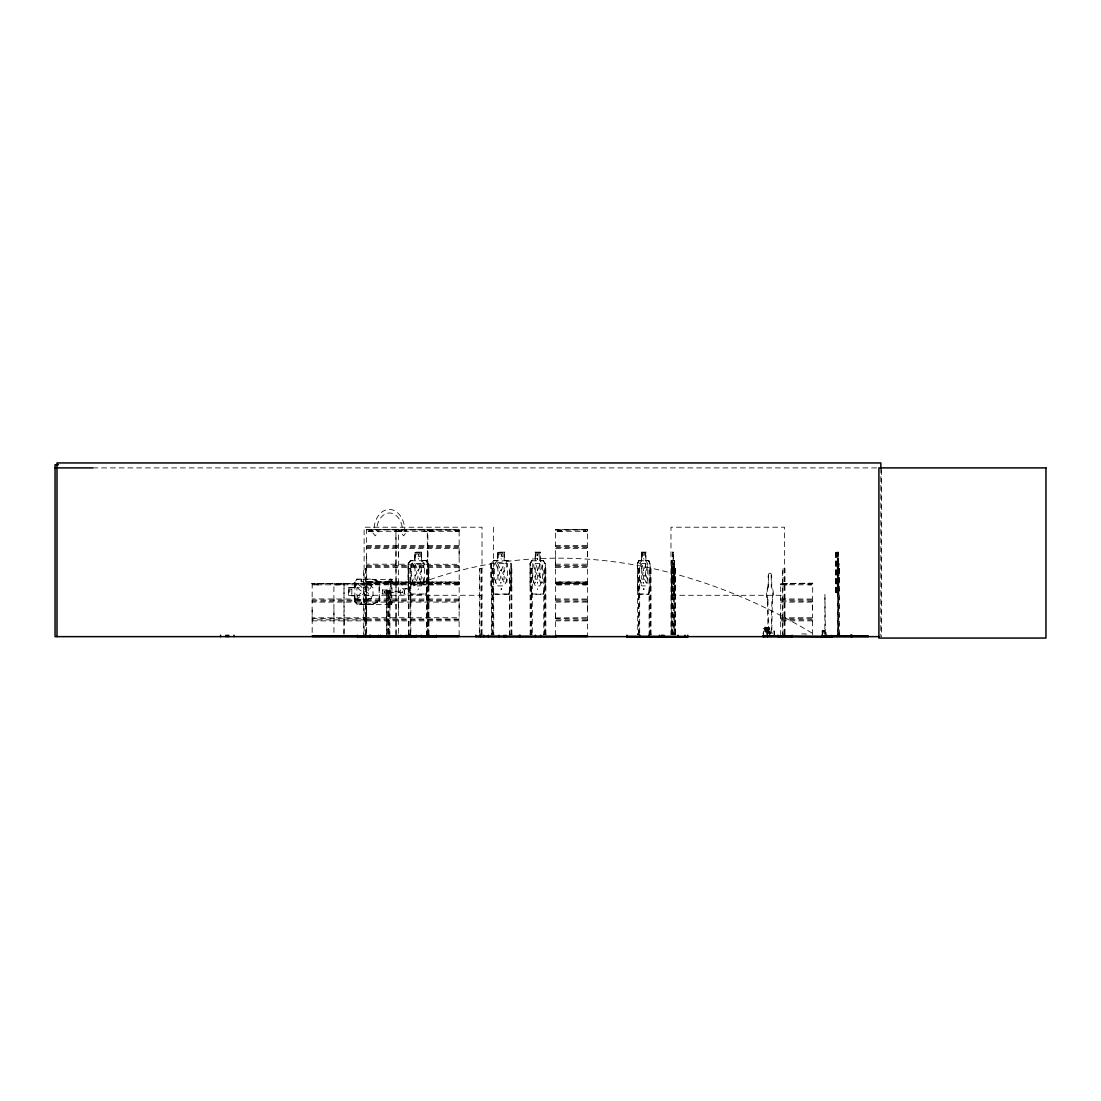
<?xml version="1.0" encoding="UTF-8"?>
<svg xmlns="http://www.w3.org/2000/svg" width="1101" height="1101" viewBox="0 0 1101 1101"><rect width="100%" height="100%" fill="white"/><g stroke="black" fill="none" stroke-linecap="round" stroke-linejoin="round"><path stroke-width="0.75" stroke-dasharray="5 3.75" d="M312.175 609.913L312.175 635.538M333.947 609.913L333.947 635.538M365.725 609.913L365.725 599.04L312.134 598.944M366.661 609.913L366.661 635.538M366.661 556.377L366.661 583.048L459.2 583.076L459.131 529.636L459.2 530.338M396.057 635.538L395.933 529.65L396.016 545.408M398.438 609.913L398.438 529.636L398.507 530.338M398.438 556.377L398.438 548.559M427.353 635.538L427.353 609.913M427.326 617.73L427.353 556.377M427.835 609.913L427.835 529.636L427.89 530.338M427.835 556.377L427.835 548.559M459.131 609.913L459.172 583.076M459.131 556.377L459.131 548.559L366.633 548.559L366.633 564.194L459.131 564.29M555.592 635.538L555.592 609.913M555.592 567.345L555.592 556.377M587.37 609.913L587.659 582.525L555.207 582.759L587.494 583.86L555.537 583.241M587.37 556.377L587.659 529.746L555.482 530.269M780.692 635.538L780.692 609.913M812.469 609.913L812.758 583.282L780.32 583.434L812.538 583.241M837.338 589.31L837.269 588.774M837.269 558.936L837.338 558.303M838.398 583.131L838.398 582.333M838.398 559.143L838.398 558.303M837.269 555.468L837.338 554.56M837.627 585.911L837.214 594.279L837.352 563.464M837.627 583.186L837.682 563.368L837.682 582.787M837.765 564.414L837.214 560.505L837.627 634.947L837.421 563.464M838.398 570.703L838.398 569.809M838.398 555.468L838.398 554.56M838.467 594.279L838.453 579.209L838.742 594.279L838.315 585.952M838.577 634.947L838.742 563.368L838.742 583.255M838.728 582.25L838.824 563.409L838.756 634.947M837.421 563.574L837.242 552.138L837.627 563.574M838.329 563.602L838.425 552.138M838.604 563.602L838.618 560.505M672.904 558.496L672.931 558.565M837.338 583.227L837.269 583.021M771.237 632.786L771.897 599.99A8.505 3.152 -90 0 0 771.237 586.599L771.237 577.419A4.253 1.569 -90 0 0 769.668 573.153L770.163 573.153A4.253 1.569 -90 0 1 771.732 577.419L771.732 586.599A8.505 3.152 -90 0 1 772.393 599.99L771.732 632.786M418.008 582.36L417.981 583.09M500.845 583.145L500.872 582.388M459.2 530.269L366.537 529.65L366.661 531.274L459.103 531.301L459.172 529.732L366.537 529.65L366.633 548.559M366.289 619.56L365.725 617.826L312.134 617.812L312.134 602.096L459.172 602.096L459.131 617.73L366.633 617.73L366.275 600.43L366.633 583.117L459.516 583.516L366.605 583.874L366.702 583.076M396.043 617.826L396.016 602.096M427.353 564.194L427.298 530.338M427.835 567.345L427.835 564.29M459.131 635.538L459.131 617.826M459.172 620.868L366.633 620.868M555.565 545.504L587.411 545.408M555.592 564.29L555.633 529.677M555.592 617.826L555.565 567.249M587.37 620.785L587.425 601.82M674.046 594.279L674.307 585.911L674.321 594.279L671.858 594.279L671.527 563.464L671.844 634.947M780.692 617.909L780.733 583.213L780.733 584.837M780.692 617.826L812.51 617.73L812.469 635.538M812.469 620.868L780.664 620.868M672.917 555.468L672.959 555.138M672.986 570.676L672.972 570.483M765.429 629.098C764.424 629.469 767.08 626.345 766.516 629.277M765.553 628.437L764.92 628.396M766.2 627.763L766.158 628.85L766.626 627.763M767.892 627.859L768.278 629.511L769.104 628.781M763.722 628.877L769.172 628.616L768.815 629.648M763.654 628.588L768.828 628.795M765.209 627.914L765.14 629.166M765.567 629.552C766.035 625.162 767.438 631.024 767.755 628.643M767.163 629.07L766.42 627.749M766.599 628.919L766.64 627.887M765.801 629.166L768.113 629.538L769.117 627.639M769.117 629.648L768.815 627.749L769.282 628.919M822.64 630.942L822.832 631.616M823.19 630.845L822.915 631.864L823.053 630.735M823.273 630.749L823.19 631.589M824.057 631.781L824.332 630.694L824.718 631.547L820.713 631.093L824.718 631.272M766.888 629.166C766.571 626.428 769.365 629.455 767.122 629.524M767.658 629.524L768.415 627.873M769.53 628.643L768.278 629.511L768.099 628.176M768.195 628.643L768.292 627.955L768.498 629.166M333.933 617.909L333.892 583.805M396.002 564.386L396.016 548.559M555.551 617.909L587.411 617.73M672.917 588.774L672.917 589.682M672.917 588.897L672.917 589.544M386.423 591.953L386.919 591.223L402.278 591.223L402.773 591.953L402.278 592.682L386.919 592.682C385.35 591.76 388.488 591.843 386.919 592.682M312.134 620.868L365.752 620.868L366.275 619.381M671.569 563.574L671.858 560.505L672.739 560.505M671.844 563.574L672.147 560.505M823.507 631.616L823.534 630.983M768.636 628.919L768.856 627.763M768.567 628.643L768.718 628.244M366 583.282L311.789 583.516L365.959 583.324M396.016 567.345L396.057 583.117L395.988 582.415M428.041 583.819L427.89 582.415M825.365 634.369L824.924 594.265L824.869 634.437M766.324 628.712L766.489 629.166M768.181 627.887L768.402 628.643M768.594 627.804L769.104 628.52M361.045 579.401L361.045 581.7L391.86 581.7C394.227 577.777 386.795 578.355 389.451 581.961M391.144 602.343L391.24 604.394L391.24 579.401L391.144 581.438M361.045 602.082L361.045 604.394L391.86 604.394L391.942 601.889L389.272 602.343L389.355 604.587L391.86 604.655L389.451 604.394M648.654 594.279L649.81 585.911M645.764 560.505L648.861 560.505L650.182 563.492L650.182 585.952L648.902 594.279L638.828 594.279L637.383 585.952L637.383 563.464L638.869 560.505L641.814 560.505M672.972 582.512L672.959 582.374M766.324 629.648L766.846 628.643M768.911 628.643L768.718 629.552M643.658 570.387L643.548 570.69M427.862 602.096L427.835 635.538M643.548 555.441L643.741 554.67M537.646 570.703L537.439 569.809M537.646 555.468L537.577 555.138M543.385 594.279L545.16 585.911L545.325 563.464L545.16 634.947M769.282 628.244L769.104 629.043L768.815 627.639M537.439 554.56L537.605 555.234M823.452 631.823L823.328 630.942M425.908 594.003L427.904 585.911M426.073 594.279L428.083 585.911M421.449 560.505L426.17 560.505L428.303 563.492L428.303 585.952L426.238 594.279L410.384 594.279L408.099 585.952L408.099 563.464L410.453 560.505L414.939 560.505M508.786 594.003L510.795 585.911L510.96 563.602L508.786 560.781M508.951 594.279L511.181 585.952L511.181 563.492L508.896 560.505M511.181 585.952L509.116 594.279L493.276 594.279M344.159 619.973L343.952 583.172M500.914 570.703L501.134 569.905L501.354 570.703M767.136 627.928L767.246 629.056M418.242 554.67L418.119 555.138M418.022 570.703L418.242 569.905L418.463 570.703M417.926 570.69L418.27 569.781M500.804 570.69L501.134 569.781L501.45 570.676M643.741 558.345L643.865 559.157M312.202 583.213L312.134 602.096M366.344 600.196L459.392 600.031M587.521 620.042L555.386 619.863M311.968 618.638L365.972 618.817M344.241 619.794L343.952 635.538M555.386 618.638L587.686 618.886M555.565 548.559L587.411 548.559L587.37 583.172M587.59 601.187L555.386 601.091M812.689 601.187L780.444 601.008M344.076 583.86L343.98 598.944M366.344 565.35L459.447 565.35M366.344 618.886L459.502 619.051M555.276 565.35L587.686 565.35M365.945 619.863L311.955 619.863M587.59 566.341L555.386 566.341M812.689 619.863L780.444 619.78M361.692 584.796L364.486 584.796M394.406 531.274L397.2 531.274M394.406 584.796L397.2 584.796M423.789 531.274L426.582 531.274M423.789 584.796L426.582 584.796M455.098 531.274L457.892 531.274M455.098 584.796L457.892 584.796M583.337 531.274L586.131 531.274M583.337 584.796L586.131 584.796M808.437 584.796L811.231 584.796M354.866 587.755L356.889 583.558L368.174 583.558L373.005 587.755L373.005 595.558L368.174 599.756L356.889 599.756L354.866 595.558M769.104 629.552L769.104 628.244M637.52 563.574L639.103 560.505M637.768 563.574L639.158 560.781M530.214 634.947L530.076 563.492L531.673 560.505L535.306 560.505M530.255 563.602L531.907 560.505M531.976 560.781L530.476 563.602L530.476 585.911L531.976 594.003M822.681 630.749L822.392 631.974M822.832 630.832L823.397 631.699M313.661 584.796L318.602 584.796M368.147 531.274L373.831 530.888A21.442 15.483 -90 0 1 389.314 509.446A21.442 15.483 -90 0 1 404.796 530.888L407.356 530.888L403.64 535.857L399.897 530.888M335.433 584.796L342.7 584.796M397.544 531.274L402.484 530.888A17.905 12.923 -90 0 0 389.561 512.997A17.905 12.923 -90 0 0 376.638 530.888L379.198 530.888L375.235 535.857L371.271 530.888M368.147 584.796L373.088 584.796M428.84 531.274L433.78 531.274M397.544 584.796L402.484 584.796M428.84 584.796L433.78 584.796M557.078 531.274L562.019 531.274M557.078 584.796L562.019 584.796M782.178 584.796L787.119 584.796M643.576 582.388L643.713 583.296L643.617 582.457M812.703 583.723L780.637 583.805M408.32 563.574L410.618 560.505M410.714 560.781L408.485 563.574L408.485 634.947M493.441 594.279L490.977 585.952L490.977 563.464L493.509 560.505M491.197 563.574L493.592 560.781M354.673 587.466L354.673 581.768L357.027 579.098M354.673 595.847L354.866 601.27L354.866 581.768L357.096 579.374M389.451 579.401L392.039 579.663M391.86 581.7L391.86 579.401L356.903 579.374M389.451 602.082L392.039 602.343M390.071 604.655L390.071 601.82M391.86 604.394L391.942 602.343M766.007 629.221L766.654 629.497M767.769 627.887L768.016 628.657M398.507 583.874L398.507 582.415M427.298 582.415L427.353 583.048M587.342 529.677L587.37 531.274L555.661 531.274M555.633 583.213L587.37 583.048M765.181 627.749L766.31 629.277M459.103 582.044L366.661 582.016L459.131 582.016L459.103 584.837M365.697 584.837L312.202 584.837M587.342 584.837L587.37 582.016L555.592 582.016L587.342 581.975M366.702 582.044L366.729 584.796M459.062 584.796L366.702 584.837M587.301 584.796L555.633 584.837M418.008 582.498L418.105 583.172M390.69 592.503C390.263 589.131 385.611 594.43 391.048 591.843M366.385 529.746L459.2 529.719M418.229 558.345L418.435 559.157M500.872 582.512L500.859 583.09M402.278 591.223L402.278 592.682M383.96 591.457C390.236 597.967 389.052 586.062 384.056 592.503M387.979 591.443L387.979 592.503M643.727 588.842L643.727 589.709M537.577 559.212L537.508 558.661M373.005 603.94L379.033 601.146M373.033 604.215L379.239 601.352L379.239 581.686L373.033 579.098M767.658 633.57C763.956 632.043 781.27 634.148 767.658 632.8M772.283 632.786L772.283 633.584M555.565 529.732L587.48 529.719L555.565 529.636L555.537 530.338M459.337 583.213L459.2 582.415L366.454 582.47L366.702 583.213M388.378 591.457L388.474 592.503M390.69 591.443L390.346 592.242M537.66 582.498L537.343 583.172L537.687 582.388M427.326 583.172L427.298 583.874M587.439 583.874L555.537 583.874M537.384 589.709L537.384 588.732M501.093 588.842L501.106 589.709M823.906 630.845L823.933 631.602M418.518 555.482L418.311 554.56M501.409 555.482L501.189 554.56L501.354 555.468M92.883 467.897L877.18 467.897M366.633 545.408L459.172 545.408M366.413 546.509L459.392 546.509M555.344 546.509L587.659 546.578M366.413 547.472L459.392 547.472M587.631 547.472L555.344 547.569M504.506 552.138L497.652 552.138L497.652 560.505M838.37 552.138L838.659 560.781M414.994 552.413L421.394 552.413M497.886 552.413L504.286 552.413L504.12 560.781L507.451 563.574L507.451 579.209L504.12 585.911L497.886 585.911L494.542 579.209L494.542 563.574L497.886 560.781L497.831 552.138M535.251 552.413L540.151 552.413M641.718 552.413L645.86 552.413M672.505 552.413L673.647 552.413M672.656 553.803L672.656 556.597M493.331 560.505L497.831 560.505M504.341 560.505L509.061 560.505M540.096 560.505L543.55 560.505M673.399 560.505L674.307 560.505L674.583 563.602L674.624 634.947M410.535 560.781L426.073 560.781M493.427 560.781L508.965 560.781M531.755 560.781L543.481 560.781M638.924 560.781L648.792 560.781M671.871 560.781L674.294 560.781M408.099 563.464L408.265 585.952L410.549 594.279M428.303 563.492L428.303 585.952M490.977 563.464L491.142 585.952L493.592 594.003M530.076 563.492L530.076 585.952L531.632 594.279L543.605 594.279L545.091 585.952M637.383 563.464L637.768 634.947M674.032 560.505L674.61 563.492M555.565 564.194L587.411 564.194M366.44 566.341L459.392 566.258M366.633 567.345L459.172 567.345M555.565 567.345L587.411 567.345M408.485 568.584L410.852 568.584L410.852 634.947M482.018 568.584L479.582 568.584L479.582 634.162M491.376 568.584L493.743 568.584M530.214 568.584L532.306 568.584L532.306 636.639M637.768 568.584L639.681 568.584L639.681 634.947M670.977 568.584L673.385 568.584M674.376 568.584L675.505 568.584L675.505 634.947M837.476 568.584L839.65 568.584M768.099 632.786L767.452 599.99A8.505 3.152 -90 0 1 768.099 586.599L768.594 577.419A4.253 1.569 -90 0 1 770.163 573.153M356.834 579.098L373.225 579.098M673.372 579.209L672.505 579.209L672.67 563.368L673.317 571.226C674.473 542.146 674.431 605.055 673.303 574.97C672.381 598.27 671.885 564.978 673.372 563.574L673.385 634.162M312.106 583.874L365.78 583.874M366.605 583.874L459.2 583.805M780.76 584.796L812.469 584.796M637.383 585.952L639.062 594.279M671.527 585.952L672.147 594.003M768.099 586.599L768.594 577.419M354.866 587.466L348.632 587.466L348.632 595.847L354.866 595.847M348.824 587.755L355.059 587.755L355.059 581.892M402.278 588.76L406.365 588.76M501.299 588.746L501.272 589.709L501.299 588.787M643.837 588.732L643.837 589.709L643.851 588.787M410.535 594.003L426.073 594.003M493.427 594.003L508.965 594.003M531.755 594.003L543.481 594.003M638.924 594.003L648.792 594.003M671.871 594.003L674.294 594.003M364.128 595.283L482.018 595.283M670.977 595.283L784.49 595.283M348.824 595.558L355.059 595.558L355.059 601.146L357.082 603.94M366.633 598.944L459.131 599.04M555.565 598.944L587.411 599.04M780.664 598.944L812.483 599.04M311.913 600.031L366.041 600.1M555.344 600.031L587.59 599.949M767.452 599.99L767.934 599.99A8.505 3.152 -90 0 1 768.594 586.599M780.444 600.031L812.731 600.031M311.955 601.091L365.972 601.008M366.44 601.091L459.392 601.008M379.239 601.352L379.047 581.686M555.565 602.096L587.411 602.096M780.664 602.096L812.51 602.096L812.483 617.826M356.889 603.94L373.198 603.94M373.225 604.215L356.807 604.215L354.673 601.27M780.444 618.817L812.758 618.803M366.44 619.863L459.392 619.78M555.565 620.868L587.411 620.868L587.37 635.538M821.924 632.91L826.603 632.91L826.603 635.855M363.454 634.162L366.372 634.162M408.278 634.162L411.086 634.162M426.362 634.162L429.184 634.162M479.348 634.162L482.252 634.162M491.156 634.162L493.977 634.162M509.254 634.162L512.075 634.162M529.994 634.162L532.526 634.162M543.55 634.162L546.082 634.162M637.548 634.162L639.901 634.162M648.888 634.162L651.241 634.162M670.757 634.162L673.619 634.162M674.142 634.162L675.739 634.162M782.357 634.162L785.219 634.162M837.214 634.162L839.912 634.162M418.119 589.696L418.421 588.787M395.988 583.874L396.016 583.172L396.016 598.944M386.919 591.223L387.428 591.953M501.106 558.661L501.327 559.157M373.005 579.374L379.033 581.892M390.071 579.126L389.864 634.947M389.451 581.7L392.039 581.438L391.86 601.82M354.866 601.146L356.999 604.215M426.004 560.505L428.083 563.602M425.908 560.781L427.904 563.602M543.33 560.505L545.16 563.574M543.261 560.781L544.926 563.574M648.613 560.505L650.044 563.602L649.879 636.639M648.558 560.781L649.81 563.602M418.311 569.809L418.559 570.676M408.485 585.911L410.714 594.003M537.536 554.56L537.728 555.441M537.536 569.809L537.728 570.69M398.466 602.096L398.438 635.538M530.255 585.911L531.852 594.279M637.768 585.911L639.158 594.003M672.037 579.209L672.505 585.911L673.372 585.911L673.399 552.138M671.816 585.952L672.133 594.279M396.016 620.785L396.016 634.272M767.934 599.99L768.594 632.786M838.425 560.781L838.453 563.574L838.467 560.505M837.297 579.209L837.324 585.911M838.604 585.911L838.618 594.279M838.398 554.56L838.398 555.441M838.398 569.809L838.398 570.69M881.516 469.604L881.516 636.639M880.841 467.897L880.841 636.639M839.499 568.584L839.499 636.639M838.48 563.464L838.439 636.639M837.586 552.138L837.572 560.781M824.388 630.598L824.388 631.946M822.337 635.263L822.337 630.309L821.924 635.263M810.515 583.847L810.515 584.796M809.152 583.847L809.152 584.796M806.028 634.63L806.028 633.928L800.399 633.928L800.399 634.63M786.183 583.957L786.183 584.837M784.985 634.162L784.985 568.584L782.577 568.584L782.577 634.162M784.49 634.162L784.49 527.214L670.977 527.214L670.977 634.162M783.072 568.584L783.072 634.162M774.361 635.525L774.361 631.093L763.131 631.093L763.131 634.038M773.989 631.093L773.989 634.63M770.012 631.093L770.012 634.63M769.64 631.093L769.64 635.525M767.837 631.093L767.837 634.038M767.48 631.093L767.48 634.63M766.778 634.63L766.778 627.185L764.768 627.185L764.768 634.63M766.2 627.185L766.2 634.63M765.333 627.185L765.333 634.63M763.488 631.093L763.488 634.63M675.257 568.584L675.257 636.639M674.335 563.492L674.376 634.947M673.647 560.781L673.674 552.138L672.463 552.138L672.105 634.947M672.986 568.584L672.986 634.947M672.739 552.138L672.78 560.781M672.89 568.584L672.725 634.947M671.472 568.584L671.472 634.162M651.035 634.947L651.035 568.584L649.108 568.584L649.108 634.947M650.264 568.584L650.264 634.947M645.86 560.781L645.998 552.138L641.566 552.138L641.566 560.505M645.764 552.138L645.626 560.781L647.718 563.574L647.718 579.209L645.626 585.911L641.718 585.911L639.612 579.209L639.612 563.574L641.718 560.781L641.814 552.138M641.952 552.413L641.952 560.781M638.924 568.584L638.924 634.947M638.539 568.584L638.539 634.947M585.402 530.324L585.402 531.274M585.402 583.847L585.402 584.796M583.957 530.324L584.053 531.274M583.957 583.847L584.053 584.796M561.29 530.985L557.822 530.985M561.083 530.434L561.083 531.301M561.083 583.957L561.083 584.837M558.028 530.434L558.028 531.301M558.028 583.957L558.028 584.837M545.862 634.947L545.862 568.584L543.77 568.584L543.77 634.947M544.486 568.584L544.486 634.947M540.151 560.781L540.316 552.138L535.086 552.138L535.251 560.781L532.746 563.574L532.746 579.209L535.251 585.911L539.93 585.911L542.421 579.209L542.421 563.574L539.93 560.781L540.096 552.138M535.306 552.138L535.485 560.781M531.59 568.584L531.59 634.947M530.93 568.584L530.93 634.947M511.841 634.947L511.841 568.584L509.46 568.584L509.46 634.947M511.304 568.584L511.304 634.947M509.997 568.584L509.997 636.639M504.341 552.138L504.506 560.505M498.051 552.413L498.051 560.781M493.565 527.214L493.743 634.947M493.207 568.584L493.207 634.947M492.67 568.584L492.684 634.162M491.899 568.584L491.899 634.947M491.376 563.574L491.376 634.947M482.018 634.162L482.018 527.214L364.128 527.214L364.128 634.162M481.577 568.584L481.577 634.162M480.022 568.584L480.022 634.162M457.273 530.324L457.176 531.274M457.176 583.847L457.176 584.796M455.814 530.324L455.814 531.274M455.718 583.847L455.814 584.796M433.051 530.985L429.583 530.985M432.844 530.434L432.844 531.301M432.844 583.957L432.844 584.837M429.789 530.434L429.789 531.301M429.789 583.957L429.789 584.837M428.95 634.947L428.95 568.584L426.582 568.584L426.582 634.947M428.413 568.584L428.413 634.947M427.119 568.584L427.119 636.639M425.977 530.985L425.867 531.274M425.977 584.521L425.867 584.796M424.518 530.324L424.518 531.274M424.518 583.847L424.518 584.796M421.614 560.505L421.614 552.138L414.774 552.138L414.774 560.505M421.449 552.138L421.394 560.781M421.229 552.413L421.229 560.781L424.573 563.574L424.573 579.209L421.229 585.911L414.994 585.911L411.65 579.209L411.65 563.574L414.994 560.781L414.939 552.138M415.16 552.413L415.16 560.781M410.315 568.584L410.315 634.947M409.022 568.584L409.022 634.947M401.741 530.985L398.273 530.985M401.535 530.434L401.535 531.301M401.535 583.957L401.535 584.837M396.58 530.985L396.47 531.274M396.58 584.521L396.47 584.796M395.011 530.324L395.121 531.274M395.011 583.847L395.121 584.796M390.58 581.961L390.58 601.82M389.754 594.1L389.671 634.947M389.493 593.398L389.493 590.563L386.96 590.563L386.96 593.398M389.011 590.563L389.011 593.398M388.639 594.1L388.57 634.947M388.268 593.398L388.447 634.947M388.185 593.398L388.075 634.947M387.882 594.1L387.813 634.947M387.456 590.563L387.456 593.398M386.671 589.998L386.795 634.947M386.602 594.1L386.465 634.947M382.611 589.998L382.611 593.907M372.344 530.985L368.89 530.985M372.138 530.434L372.138 531.301M372.138 583.957L372.138 584.837M369.096 530.434L369.096 531.301M369.096 583.957L369.096 584.837M366.138 634.162L366.138 568.584L363.688 568.584L363.688 634.162M365.697 568.584L365.725 635.538M363.867 583.847L363.757 584.796M362.408 583.847L362.408 584.796M361.651 579.401L361.651 581.7M361.651 602.082L361.651 604.394M348.824 587.466L348.824 595.847M343.98 602.096L343.98 617.73M343.98 620.868L343.98 634.272M341.984 583.847L341.984 584.796M340.636 583.847L340.636 584.796M339.425 583.957L339.425 584.837M336.383 583.957L336.383 584.837M317.652 583.957L317.652 584.837M314.611 583.957L314.611 584.837M405.264 589.186A624.515 483.711 66.1 0 1 814.63 634.63M768.099 577.419A4.253 1.569 -90 0 1 769.668 573.153M837.338 569.809L837.269 570.703L837.269 569.809M357.013 596.659L357.357 598.738L364.073 593.37C373.253 605.151 374.079 594.857 365.367 591.691C374.092 588.705 373.253 578.039 364.032 589.902C355.306 578.699 354.357 588.498 362.669 591.554L357.013 596.659M640.479 563.547L643.135 573.181C637.548 583.31 641.911 588.897 643.975 574.97C645.915 588.911 650.54 583.31 644.869 573.112C650.168 563.629 646.053 557.863 644.044 571.226L641.842 563.629L640.479 563.547M542.27 582.787L540.66 583.048L537.907 574.97C535.747 588.595 530.008 583.764 536.848 573.112C530.434 563.175 535.581 558.179 537.825 571.226C540.027 558.193 545.518 563.093 538.912 573.181L542.27 582.787M412.737 563.547L416.976 573.181C407.81 584.507 415.476 588.03 418.311 574.97C420.981 588.044 428.977 584.521 419.742 573.112C428.427 562.432 421.174 558.702 418.421 571.226L414.912 563.629L412.737 563.547M495.629 563.547L499.868 573.181C490.702 584.507 498.368 588.03 501.203 574.97C503.859 588.044 511.869 584.521 502.62 573.112C511.318 562.432 504.065 558.702 501.313 571.226L497.79 563.629L495.629 563.547M835.81 552.138L835.535 594.279L835.81 552.138M836.939 552.138L836.65 594.279L836.939 552.138M420.114 553.803L416.109 553.803L416.109 556.597L420.114 556.597L420.114 553.803M503.006 553.803L499.001 553.803L499.001 556.597L503.006 556.597L503.006 553.803M539.091 553.803L536.091 553.803L536.091 556.597L539.091 556.597L539.091 553.803M644.925 553.803L642.406 553.803L642.406 556.597L644.925 556.597L644.925 553.803M537.494 558.248L537.343 559.157L537.494 558.248M421.229 563.574L414.994 563.574L414.994 579.209L421.229 579.209L421.229 563.574M504.12 563.574L497.886 563.574L497.886 579.209L504.12 579.209L504.12 563.574M539.93 563.574L535.251 563.574L535.251 579.209L539.93 579.209L539.93 563.574M645.626 563.574L641.718 563.574L641.718 579.209L645.626 579.209L645.626 563.574M368.174 587.755L356.889 587.755L356.889 595.558L368.174 595.558L368.174 587.755M351.852 589.145L349.829 589.145L349.829 594.168L351.852 594.168L351.852 589.145M387.167 589.998L382.13 589.998L382.13 593.907L387.167 593.907L387.167 589.998M390.236 593.398L386.231 593.398L386.231 594.1L390.236 594.1L390.236 593.398M407.934 594.21A3.193 2.202 -90 0 0 406.943 588.87A3.193 2.202 -90 0 0 404.232 592.778A3.193 2.202 -90 0 0 407.934 594.21M403.833 594.21A3.193 2.202 -90 0 0 402.842 588.87A3.193 2.202 -90 0 0 400.145 592.778A3.193 2.202 -90 0 0 403.833 594.21"/><path stroke-width="1.5" d="M684.905 636.419L684.932 635.222M764.039 636.02L763.021 636.02L832.37 636.626L832.067 635.525L831.723 636.598M764.342 636.571L763.984 635.525L763.378 636.626M766.97 636.02L767.301 636.516M827.346 636.02L827.608 636.626M827.649 636.571L828.213 635.525L828.599 636.516M831.53 636.516L831.145 635.525L830.801 636.598M626.786 636.474L687.932 636.639M519.975 636.474L556.115 636.474M369.936 636.474L415.958 636.474M357.054 636.474L369.675 636.474M58.491 464.705L55.05 464.705L55.05 636.639L879.121 636.639M55.05 467.897L92.814 467.897M312.106 635.979L365.78 635.979M366.605 635.979L459.2 635.951M555.537 635.979L587.439 635.951M821.883 636.199L868.028 636.199M312.134 636.557L459.172 636.557M587.411 636.557L475.921 636.419L519.768 636.474M626.263 636.584L687.932 636.584M868.028 636.557L762.704 636.529L763.076 635.525L763.64 636.598M792.362 636.474L778.146 636.474M436.877 636.474L421.477 636.474M880.841 468.09L880.841 462.943L56.991 462.943L56.991 636.639M868.028 636.612L868.001 635.855L821.883 635.855L821.883 636.612M851.968 635.222L851.968 636.639M851.802 635.222L851.789 636.639M850.908 635.222L850.922 636.639L850.743 635.222M826.438 635.222L826.452 636.639M826.273 635.222L826.273 636.639M825.213 636.639L825.227 635.222L825.144 636.639M792.073 635.222L792.073 636.639M777.843 635.222L777.843 636.639M687.781 635.222L687.781 636.639M678.106 635.222L678.106 636.639M663.889 635.222L663.889 636.639M662.417 635.222L662.541 636.639M661.839 635.222L661.839 636.639M659.568 635.222L659.416 636.639M649.067 635.222L649.067 636.639M639.722 635.222L639.722 636.639M626.964 635.222L626.964 636.639M555.895 635.222L555.895 636.639M540.646 635.222L540.646 636.639M535.43 635.222L535.43 636.639M520.181 635.222L520.181 636.639M519.479 635.222L519.479 636.639M505.896 635.222L505.882 636.639M504.079 635.222L504.079 636.639M499.125 635.222L499.125 636.639M488.349 635.222L488.349 636.639M483.724 635.222L483.724 636.639M480.366 635.222L480.353 636.639M475.728 635.222L475.728 636.639M436.602 635.222L436.602 636.639M421.201 635.222L421.201 636.639M416.233 635.222L416.233 636.639M406.269 635.222L406.269 636.639M400.847 635.222L400.847 636.639M398.08 635.222L398.08 636.639M396.043 635.222L396.043 636.639M388.612 635.222L388.612 636.639M387.855 635.222L387.855 636.639M380.423 635.222L380.423 636.639M378.372 635.222L378.372 636.639M370.184 635.222L370.184 636.639M369.991 635.222L369.991 636.639M357.371 635.222L357.371 636.639M234.018 635.222L234.018 636.639M228.719 635.222L228.719 636.639M227.274 635.222L227.37 636.639M225.925 635.222L225.925 636.639M220.53 635.222L220.53 636.639M767.837 635.525L767.535 636.639L767.837 635.525M1045.95 467.897L878.901 467.897L878.901 638.057L1045.95 638.057L1045.95 467.897"/></g></svg>
